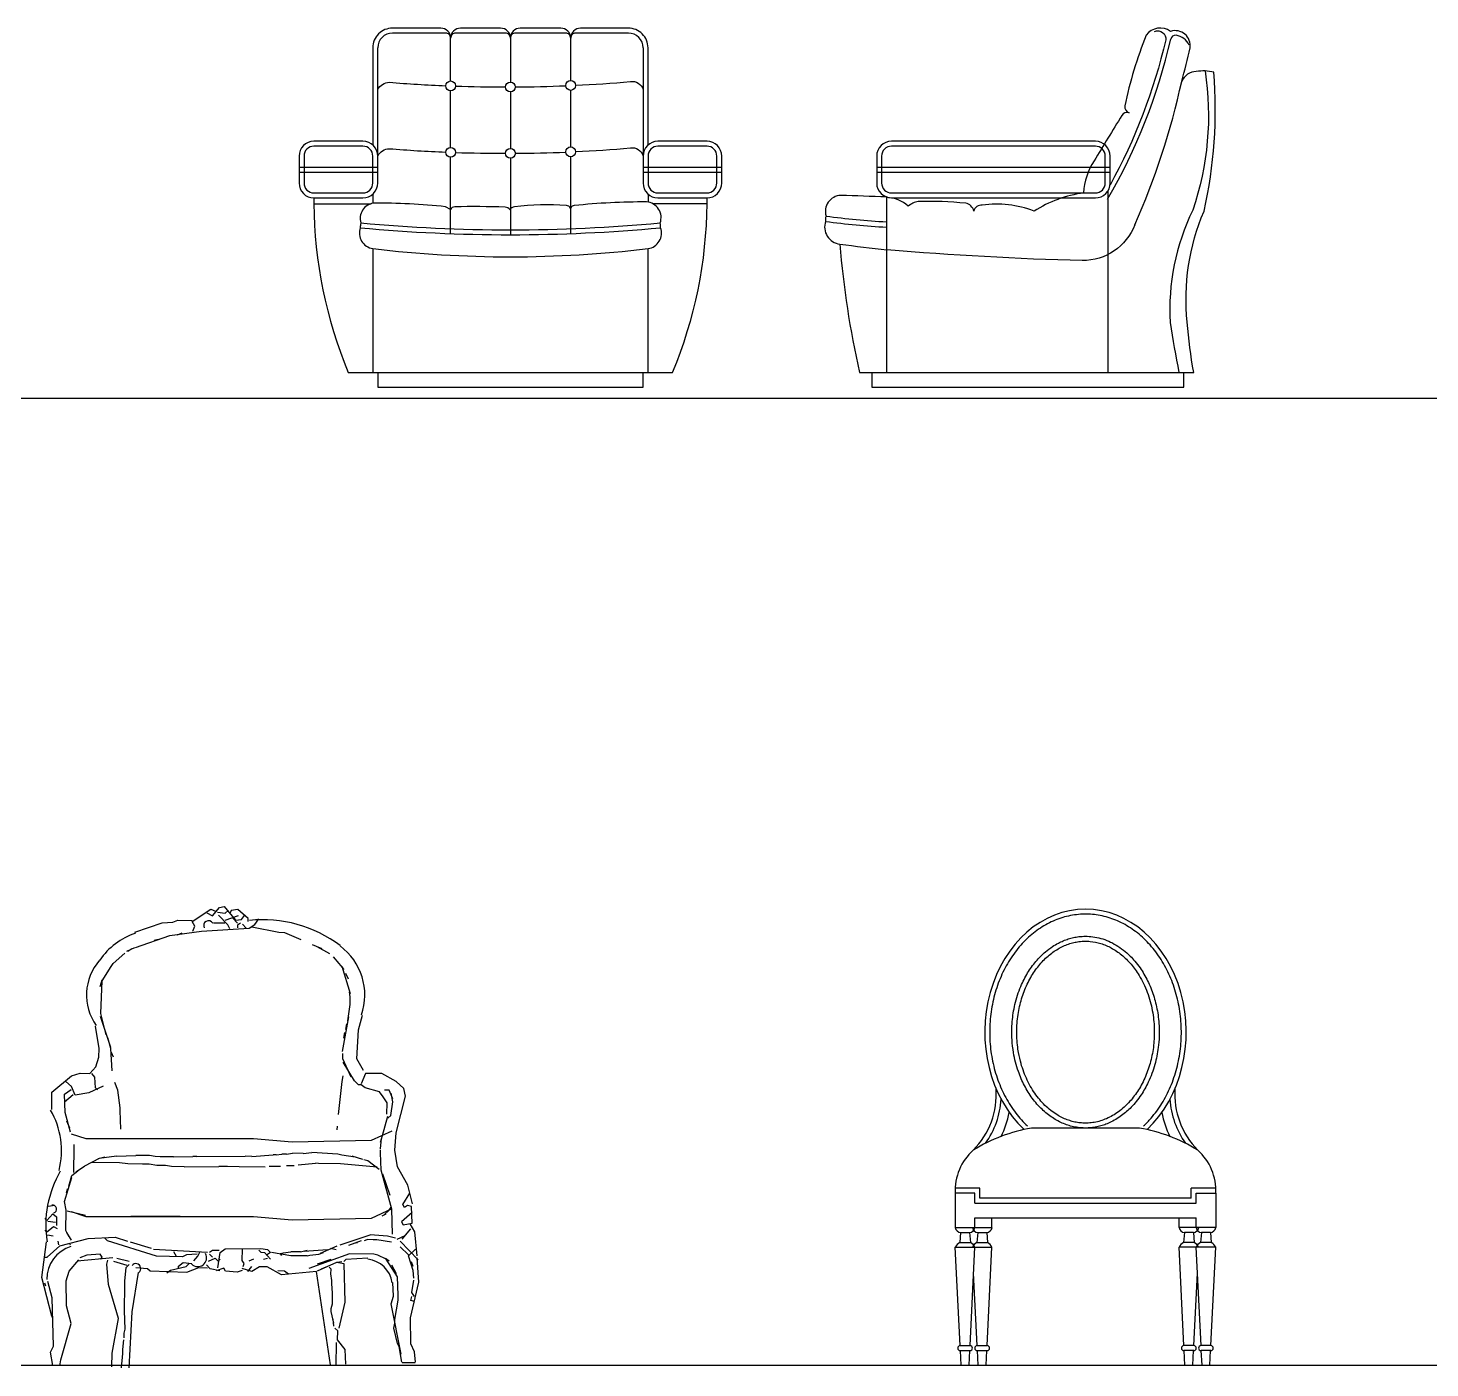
# Model space of a CAD drawing. Header units: inches. Extents: x 11 to 53.5, y 7.4 to 32.2.
# Drawn here: x 44.632 to 47.484, y 10.251 to 12.976 of the extents above; entities that cross this region are included whole.
import ezdxf

# ---------------------------------------------------------------- set-up
doc = ezdxf.new("R2010")
doc.units = ezdxf.units.IN
doc.header["$MEASUREMENT"] = 0
doc.layers.add('02', color=2, linetype='Continuous')
doc.layers.add('1', color=1, linetype='Continuous')

msp = doc.modelspace()

# ---------------------------------------------------------------- linework, layer by layer
at = {"layer": '02'}
for p, q in [((45.4919, 12.868), (45.4919, 12.9554)), ((45.6135, 12.9554), (45.6135, 12.8659)), ((45.7361, 12.8689), (45.7361, 12.9554)), ((45.4919, 12.733), (45.4919, 12.848)), ((45.6135, 12.8459), (45.6135, 12.7309)), ((45.7361, 12.7339), (45.7361, 12.8489)), ((45.4919, 12.5576), (45.4919, 12.713)), ((45.6135, 12.7109), (45.6135, 12.5554)), ((45.7361, 12.5577), (45.7361, 12.7139)), ((45.1835, 12.6929), (45.3435, 12.6929)), ((45.1835, 12.6829), (45.3435, 12.6829)), ((45.8835, 12.6929), (46.0435, 12.6929)), ((45.8835, 12.6829), (46.0435, 12.6829)), ((46.3587, 12.6929), (46.8337, 12.6929)), ((46.3587, 12.6829), (46.8337, 12.6829)), ((45.3335, 12.638), (45.3335, 12.6191)), ((45.8935, 12.638), (45.8935, 12.6216)), ((46.8287, 12.6438), (46.8287, 12.2754)), ((45.2135, 12.6184), (45.3304, 12.6184)), ((46.0135, 12.6184), (45.9031, 12.6184)), ((46.3787, 12.6321), (46.3787, 12.2754)), ((44.9659, 11.159), (45.0037, 11.1839)), ((45.0037, 11.1839), (45.0135, 11.1798)), ((45.0074, 11.17), (45.0215, 11.1875)), ((45.0215, 11.1875), (45.0313, 11.1893)), ((45.0313, 11.1893), (45.0544, 11.1614)), ((45.0588, 11.1829), (45.045, 11.1812)), ((45.0801, 11.1648), (45.0588, 11.1829)), ((44.8496, 11.1374), (44.9049, 11.1561)), ((44.9049, 11.1561), (44.9266, 11.1577)), ((44.9266, 11.1577), (44.9365, 11.1614)), ((44.9365, 11.1614), (44.966, 11.1609)), ((44.9717, 11.149), (44.9659, 11.159)), ((44.9957, 11.1761), (45.0074, 11.17)), ((45.0091, 11.1562), (45.0327, 11.1558)), ((45.0174, 11.1777), (45.0331, 11.1755)), ((45.0386, 11.1518), (45.0192, 11.1718)), ((45.0328, 11.1617), (45.0605, 11.1711)), ((45.0331, 11.1755), (45.0391, 11.1813)), ((45.045, 11.1812), (45.0429, 11.1753)), ((45.0583, 11.1554), (45.0486, 11.1654)), ((45.0544, 11.1614), (45.0663, 11.1631)), ((45.0642, 11.1553), (45.0582, 11.1515)), ((45.0663, 11.1631), (45.0723, 11.1709)), ((45.0758, 11.1453), (45.0681, 11.1533)), ((45.08, 11.1589), (45.0801, 11.1648)), ((45.0817, 11.1451), (45.0936, 11.1528)), ((45.0936, 11.1528), (45.1017, 11.1645)), ((44.851, 11.1059), (44.9202, 11.1303)), ((44.9202, 11.1303), (44.9852, 11.139)), ((44.936, 11.132), (44.9459, 11.1357)), ((44.9676, 11.1393), (44.9717, 11.149)), ((44.9852, 11.139), (45.0817, 11.1451)), ((45.0423, 11.1439), (45.0386, 11.1518)), ((45.0582, 11.1515), (45.0581, 11.1456)), ((45.1425, 11.1362), (45.0876, 11.147)), ((45.1543, 11.136), (45.1425, 11.1362)), ((45.1874, 11.1217), (45.1543, 11.136)), ((44.8332, 11.0984), (44.849, 11.106)), ((44.8351, 11.0983), (44.8431, 11.1041)), ((44.8886, 11.121), (44.8965, 11.1228)), ((45.2304, 11.1032), (45.2109, 11.1114)), ((45.2459, 11.0931), (45.2206, 11.1073)), ((44.7829, 11.0383), (44.8012, 11.0675)), ((44.8012, 11.0675), (44.8052, 11.0733)), ((44.8052, 11.0733), (44.8292, 11.0945)), ((45.2652, 11.0731), (45.2537, 11.0871)), ((45.2749, 11.0612), (45.2652, 11.0731)), ((44.7788, 11.0266), (44.783, 11.0403)), ((45.2878, 11.0118), (45.271, 11.0671)), ((45.2843, 11.0413), (45.2787, 11.0532)), ((44.7798, 10.9715), (44.7829, 11.0383)), ((45.2877, 11.0059), (45.2859, 11.0158)), ((45.2829, 10.9568), (45.2874, 10.9902)), ((45.2874, 10.9902), (45.2875, 10.998)), ((45.2875, 10.998), (45.2877, 11.0059)), ((44.8002, 10.9023), (44.7797, 10.9656)), ((44.7909, 10.9281), (44.7798, 10.9715)), ((45.2719, 10.8941), (45.285, 10.9647)), ((45.3042, 10.9388), (45.3126, 10.9681)), ((44.7766, 10.9008), (44.7695, 10.9461)), ((45.2744, 10.9216), (45.2766, 10.9333)), ((45.2786, 10.9392), (45.2808, 10.951)), ((45.3012, 10.8798), (45.3042, 10.9388)), ((44.7763, 10.8831), (44.7766, 10.9008)), ((44.8002, 10.9004), (44.7947, 10.9221)), ((44.8033, 10.8551), (44.8002, 10.9004)), ((44.7701, 10.8635), (44.7763, 10.8831)), ((44.8058, 10.8826), (44.802, 10.8925)), ((45.2719, 10.8902), (45.2717, 10.8803)), ((45.2717, 10.8803), (45.2887, 10.8427)), ((45.2965, 10.8347), (45.2735, 10.8724)), ((45.3145, 10.856), (45.3012, 10.8798)), ((44.6807, 10.812), (44.7206, 10.8447)), ((44.7206, 10.8447), (44.7384, 10.8503)), ((44.7384, 10.8503), (44.758, 10.85)), ((44.758, 10.85), (44.7701, 10.8635)), ((44.7677, 10.842), (44.762, 10.8499)), ((44.7693, 10.8203), (44.7677, 10.842)), ((45.2709, 10.8332), (45.2731, 10.8449)), ((45.3184, 10.85), (45.3101, 10.8286)), ((45.3518, 10.8495), (45.3184, 10.85)), ((45.381, 10.8332), (45.3518, 10.8495)), ((44.6801, 10.7766), (44.6807, 10.812)), ((44.7062, 10.8076), (44.7201, 10.8172)), ((44.7202, 10.8231), (44.7086, 10.8332)), ((44.7278, 10.8053), (44.7202, 10.8231)), ((44.7554, 10.8107), (44.7278, 10.8053)), ((44.7851, 10.824), (44.7554, 10.8107)), ((44.7732, 10.8163), (44.7693, 10.8203)), ((44.8145, 10.8156), (44.8088, 10.8314)), ((44.8197, 10.7801), (44.8145, 10.8156)), ((45.2638, 10.7665), (45.2709, 10.8332)), ((45.3042, 10.8267), (45.2965, 10.8347)), ((45.3101, 10.8266), (45.3042, 10.8267)), ((45.3179, 10.8206), (45.3101, 10.8266)), ((45.3472, 10.8122), (45.3179, 10.8206)), ((45.3549, 10.8022), (45.3472, 10.8122)), ((45.3669, 10.8158), (45.3571, 10.8159)), ((45.3745, 10.7979), (45.3669, 10.8158)), ((45.3965, 10.8192), (45.381, 10.8332)), ((45.4001, 10.8034), (45.3965, 10.8192)), ((44.7059, 10.7919), (44.7239, 10.8073)), ((44.7075, 10.7703), (44.7062, 10.8076)), ((45.3625, 10.7903), (45.3549, 10.8022)), ((45.3621, 10.7667), (45.3625, 10.7903)), ((45.37, 10.7646), (45.3744, 10.792)), ((45.3744, 10.792), (45.3707, 10.8098)), ((45.3811, 10.729), (45.4001, 10.8034)), ((44.7186, 10.7307), (44.7075, 10.7703)), ((44.8196, 10.7742), (44.8197, 10.7801)), ((44.8209, 10.7368), (44.8196, 10.7742)), ((45.3535, 10.7236), (45.364, 10.7627)), ((45.364, 10.7588), (45.37, 10.7646)), ((44.7168, 10.7386), (44.7111, 10.7525)), ((44.7197, 10.727), (44.7494, 10.7173)), ((45.2613, 10.735), (45.2614, 10.7429)), ((45.3306, 10.7138), (45.3732, 10.7334)), ((45.3786, 10.6937), (45.3811, 10.729)), ((46.8934, 10.7388), (46.6737, 10.7388)), ((44.725, 10.6481), (44.7259, 10.6992)), ((44.7259, 10.6992), (44.726, 10.7051)), ((44.7494, 10.7173), (45.0908, 10.7173)), ((45.0908, 10.7173), (45.1697, 10.7105)), ((45.1697, 10.7105), (45.3306, 10.7138)), ((45.3491, 10.6962), (45.3514, 10.7177)), ((45.3493, 10.7099), (45.3535, 10.7236)), ((44.7766, 10.6767), (44.7469, 10.6614)), ((44.8178, 10.6681), (44.7627, 10.669)), ((44.7747, 10.6767), (44.7885, 10.6804)), ((44.8121, 10.6819), (44.7766, 10.6767)), ((44.8121, 10.6819), (44.8515, 10.6832)), ((44.8354, 10.6658), (44.8178, 10.6681)), ((44.879, 10.6827), (44.8515, 10.6832)), ((44.8907, 10.6806), (44.879, 10.6827)), ((44.9006, 10.6804), (44.8907, 10.6806)), ((44.9104, 10.6802), (44.9006, 10.6804)), ((44.9281, 10.6799), (44.9104, 10.6802)), ((44.9281, 10.6799), (44.9674, 10.6812)), ((44.9753, 10.681), (44.9674, 10.6812)), ((44.9753, 10.681), (45.0736, 10.6813)), ((45.0874, 10.6811), (45.0736, 10.6813)), ((45.0874, 10.6811), (45.1307, 10.6842)), ((45.1366, 10.6841), (45.1307, 10.6842)), ((45.1366, 10.6841), (45.1484, 10.6859)), ((45.1582, 10.6857), (45.1484, 10.6859)), ((45.1582, 10.6857), (45.17, 10.6875)), ((45.1917, 10.6871), (45.17, 10.6875)), ((45.1917, 10.6871), (45.2094, 10.6888)), ((45.2624, 10.6859), (45.2094, 10.6888)), ((45.2702, 10.6838), (45.2624, 10.6859)), ((45.2977, 10.6794), (45.2702, 10.6838)), ((45.3133, 10.6751), (45.2918, 10.6814)), ((45.3153, 10.6751), (45.3231, 10.673)), ((45.3231, 10.673), (45.3464, 10.6549)), ((45.349, 10.6883), (45.3491, 10.6942)), ((45.3503, 10.6529), (45.349, 10.6883)), ((45.3839, 10.6602), (45.3786, 10.6937)), ((44.7147, 10.6207), (44.721, 10.6422)), ((44.721, 10.6422), (44.733, 10.6519)), ((44.729, 10.65), (44.7469, 10.6614)), ((44.8649, 10.6653), (44.8354, 10.6658)), ((44.8708, 10.6652), (44.8649, 10.6653)), ((44.8787, 10.665), (44.8708, 10.6652)), ((44.8944, 10.6628), (44.8787, 10.665)), ((44.912, 10.6625), (44.8944, 10.6628)), ((44.9238, 10.6603), (44.912, 10.6625)), ((44.9494, 10.6599), (44.9238, 10.6603)), ((44.9494, 10.6599), (45.0201, 10.6606)), ((45.0319, 10.6604), (45.0201, 10.6606)), ((45.0378, 10.6603), (45.0319, 10.6604)), ((45.0614, 10.6599), (45.0378, 10.6603)), ((45.1145, 10.659), (45.0614, 10.6599)), ((45.146, 10.6604), (45.1224, 10.6608)), ((45.1735, 10.6619), (45.1578, 10.6621)), ((45.1814, 10.6637), (45.2169, 10.667)), ((45.2228, 10.6669), (45.2169, 10.667)), ((45.268, 10.6661), (45.2228, 10.6669)), ((45.3426, 10.6589), (45.268, 10.6661)), ((45.3725, 10.5738), (45.3503, 10.6529)), ((45.3691, 10.6014), (45.3541, 10.6449)), ((45.4048, 10.6224), (45.3839, 10.6602)), ((44.7063, 10.5894), (44.7209, 10.6383)), ((44.7105, 10.607), (44.7126, 10.6149)), ((45.414, 10.5849), (45.4048, 10.6224)), ((46.5686, 10.6163), (46.5186, 10.6163)), ((46.5686, 10.5963), (46.5686, 10.6163)), ((47.0486, 10.6163), (46.9986, 10.6163)), ((46.9986, 10.5963), (46.9986, 10.6163)), ((44.7099, 10.5716), (44.7063, 10.5894)), ((45.3943, 10.5833), (45.4085, 10.6066)), ((45.3981, 10.5773), (45.3943, 10.5833)), ((46.5586, 10.6063), (46.5186, 10.6063)), ((46.5186, 10.6063), (46.5186, 10.5363)), ((46.5586, 10.5863), (46.5586, 10.6063)), ((46.5586, 10.5863), (47.0086, 10.5863)), ((46.9986, 10.5963), (46.5686, 10.5963)), ((47.0086, 10.6063), (47.0486, 10.6063)), ((47.0086, 10.5863), (47.0086, 10.6063)), ((47.0486, 10.6063), (47.0486, 10.5363)), ((44.6664, 10.5547), (44.6702, 10.5507)), ((44.6702, 10.5507), (44.6823, 10.5643)), ((44.6727, 10.5802), (44.6865, 10.5819)), ((44.6823, 10.5643), (44.69, 10.5582)), ((44.69, 10.5582), (44.6897, 10.5405)), ((44.7092, 10.5304), (44.7099, 10.5716)), ((44.7491, 10.5611), (44.7119, 10.5696)), ((44.7197, 10.5689), (44.7494, 10.5592)), ((44.7494, 10.5592), (45.0908, 10.5592)), ((44.8414, 10.5595), (44.9417, 10.5597)), ((45.0908, 10.5592), (45.1697, 10.5524)), ((45.1697, 10.5524), (45.3306, 10.5557)), ((45.3306, 10.5557), (45.3732, 10.5753)), ((45.3526, 10.5604), (45.3606, 10.5642)), ((45.3566, 10.5623), (45.3666, 10.572)), ((45.3666, 10.572), (45.3706, 10.5778)), ((45.3736, 10.5227), (45.3725, 10.5738)), ((45.4137, 10.5672), (45.3917, 10.548)), ((45.4041, 10.5812), (45.3981, 10.5773)), ((45.4119, 10.5791), (45.4041, 10.5812)), ((45.4133, 10.5456), (45.4119, 10.5791)), ((46.5586, 10.5363), (46.5586, 10.5563)), ((46.5586, 10.5563), (47.0086, 10.5563)), ((46.5933, 10.5363), (46.5933, 10.5563)), ((46.9738, 10.5363), (46.9738, 10.5563)), ((47.0086, 10.5363), (47.0086, 10.5563)), ((44.666, 10.5311), (44.6698, 10.5271)), ((44.6698, 10.5271), (44.6838, 10.5387)), ((44.6879, 10.5465), (44.6722, 10.5487)), ((44.6838, 10.5387), (44.6916, 10.5346)), ((44.7149, 10.5185), (44.7092, 10.5304)), ((44.7207, 10.5105), (44.7111, 10.5264)), ((45.3917, 10.548), (45.3956, 10.542)), ((45.3931, 10.5125), (45.4112, 10.5339)), ((45.3956, 10.542), (45.4133, 10.5456)), ((45.4189, 10.5278), (45.4094, 10.5437)), ((45.4239, 10.4786), (45.4189, 10.5278)), ((46.5186, 10.5363), (46.5933, 10.5363)), ((46.5295, 10.5263), (46.5277, 10.5063)), ((46.5295, 10.5263), (46.5477, 10.5263)), ((46.5477, 10.5263), (46.5495, 10.5063)), ((46.5642, 10.5263), (46.5624, 10.5063)), ((46.5642, 10.5263), (46.5825, 10.5263)), ((46.5825, 10.5263), (46.5843, 10.5063)), ((47.0486, 10.5363), (46.9738, 10.5363)), ((46.9847, 10.5263), (46.9829, 10.5063)), ((47.003, 10.5263), (46.9847, 10.5263)), ((47.003, 10.5263), (47.0048, 10.5063)), ((47.0195, 10.5263), (47.0177, 10.5063)), ((47.0377, 10.5263), (47.0195, 10.5263)), ((47.0377, 10.5263), (47.0395, 10.5063)), ((44.6604, 10.4349), (44.6695, 10.5075)), ((44.6709, 10.476), (44.6969, 10.4991)), ((44.6834, 10.519), (44.6717, 10.5212)), ((44.6949, 10.5011), (44.6931, 10.509)), ((44.6969, 10.4991), (44.7541, 10.5139)), ((44.7185, 10.5007), (44.7166, 10.5047)), ((44.7541, 10.5139), (44.8092, 10.5168)), ((44.7934, 10.5092), (44.7876, 10.5152)), ((44.8931, 10.478), (44.7934, 10.5092)), ((44.8092, 10.5168), (44.8347, 10.5085)), ((44.8835, 10.4939), (44.8405, 10.5065)), ((45.2274, 10.484), (45.2611, 10.4991)), ((45.2671, 10.501), (45.3284, 10.5215)), ((45.2847, 10.5007), (45.3105, 10.51)), ((45.2946, 10.5044), (45.3025, 10.5063)), ((45.3164, 10.5099), (45.3223, 10.5118)), ((45.3341, 10.5116), (45.3223, 10.5118)), ((45.3637, 10.5189), (45.3284, 10.5215)), ((45.3419, 10.5115), (45.3341, 10.5116)), ((45.3714, 10.507), (45.3419, 10.5115)), ((45.3794, 10.5147), (45.3637, 10.5189)), ((45.3833, 10.5127), (45.3991, 10.5203)), ((45.4063, 10.4809), (45.3889, 10.4969)), ((45.4258, 10.4707), (45.3891, 10.5087)), ((46.5277, 10.5063), (46.5495, 10.5063)), ((46.5624, 10.5063), (46.5843, 10.5063)), ((47.0048, 10.5063), (46.9829, 10.5063)), ((47.0395, 10.5063), (47.0177, 10.5063)), ((44.667, 10.4761), (44.6709, 10.476)), ((44.7156, 10.4477), (44.7357, 10.4709)), ((44.7317, 10.469), (44.8046, 10.4756)), ((44.7516, 10.4805), (44.7377, 10.4748)), ((44.7791, 10.482), (44.7516, 10.4805)), ((44.779, 10.4721), (44.783, 10.476)), ((44.783, 10.476), (44.7791, 10.482)), ((44.7926, 10.4621), (44.7947, 10.4699)), ((44.8379, 10.4672), (44.8124, 10.4735)), ((44.9974, 10.486), (44.8874, 10.4919)), ((44.9462, 10.4771), (44.8931, 10.478)), ((44.9344, 10.4773), (44.9287, 10.4872)), ((44.9541, 10.4809), (44.9462, 10.4771)), ((44.9758, 10.4825), (44.9541, 10.4809)), ((44.9696, 10.4688), (44.9776, 10.4785)), ((44.9776, 10.4785), (44.9817, 10.4863)), ((44.9991, 10.4683), (45.013, 10.474)), ((45.0071, 10.476), (45.0013, 10.482)), ((45.0073, 10.4898), (45.0014, 10.486)), ((45.0211, 10.4895), (45.0073, 10.4898)), ((45.013, 10.474), (45.0188, 10.468)), ((45.0185, 10.4542), (45.023, 10.4856)), ((45.0188, 10.468), (45.0228, 10.4718)), ((45.023, 10.4856), (45.033, 10.4933)), ((45.033, 10.4933), (45.1057, 10.494)), ((45.0679, 10.4691), (45.0683, 10.4926)), ((45.0718, 10.4631), (45.0679, 10.4691)), ((45.0817, 10.4688), (45.0916, 10.4726)), ((45.1017, 10.4901), (45.1056, 10.4861)), ((45.1056, 10.4861), (45.1134, 10.486)), ((45.1057, 10.494), (45.1194, 10.4918)), ((45.1112, 10.4722), (45.1191, 10.4741)), ((45.1134, 10.486), (45.125, 10.472)), ((45.1252, 10.4858), (45.1173, 10.48)), ((45.1194, 10.4918), (45.1252, 10.4858)), ((45.1664, 10.4791), (45.1272, 10.4857)), ((45.1449, 10.4834), (45.1508, 10.4853)), ((45.1487, 10.4794), (45.1449, 10.4834)), ((45.1508, 10.4853), (45.1665, 10.487)), ((45.188, 10.4788), (45.1664, 10.4791)), ((45.1862, 10.4867), (45.1665, 10.487)), ((45.1862, 10.4867), (45.2, 10.4903)), ((45.1939, 10.4787), (45.188, 10.4788)), ((45.1998, 10.4786), (45.1939, 10.4787)), ((45.1941, 10.4885), (45.2413, 10.4916)), ((45.1998, 10.4786), (45.2057, 10.4804)), ((45.2864, 10.4829), (45.2033, 10.4529)), ((45.2057, 10.4804), (45.2235, 10.4821)), ((45.2212, 10.4625), (45.2488, 10.4718)), ((45.2235, 10.4821), (45.2334, 10.4858)), ((45.259, 10.4913), (45.2473, 10.4935)), ((45.2783, 10.4713), (45.2743, 10.4674)), ((45.3236, 10.4744), (45.2783, 10.4713)), ((45.3355, 10.4821), (45.2864, 10.4829)), ((45.3434, 10.48), (45.3355, 10.4821)), ((45.3609, 10.4718), (45.3434, 10.48)), ((45.3667, 10.4678), (45.359, 10.4738)), ((45.3839, 10.436), (45.3609, 10.4718)), ((45.4063, 10.4789), (45.4203, 10.4924)), ((45.4156, 10.4492), (45.4063, 10.4789)), ((45.427, 10.4254), (45.4239, 10.4746)), ((46.5186, 10.4963), (46.5933, 10.4963)), ((46.5286, 10.2963), (46.5186, 10.4963)), ((46.5486, 10.2963), (46.5586, 10.4963)), ((46.5833, 10.2963), (46.5933, 10.4963)), ((47.0486, 10.4963), (46.9738, 10.4963)), ((46.9838, 10.2963), (46.9738, 10.4963)), ((47.0186, 10.2963), (47.0086, 10.4963)), ((47.0386, 10.2963), (47.0486, 10.4963)), ((44.7094, 10.4281), (44.7156, 10.4477)), ((44.7958, 10.4207), (44.7926, 10.4621)), ((44.8338, 10.4594), (44.8064, 10.4677)), ((44.8294, 10.4339), (44.8318, 10.4555)), ((44.8318, 10.4555), (44.8378, 10.4613)), ((44.8439, 10.3648), (44.8571, 10.4452)), ((44.8514, 10.4551), (44.875, 10.4528)), ((44.875, 10.4528), (44.8808, 10.4487)), ((44.8808, 10.4487), (44.9554, 10.4455)), ((44.9141, 10.4442), (44.9221, 10.45)), ((44.9221, 10.45), (44.9537, 10.4573)), ((44.9379, 10.4536), (44.938, 10.4576)), ((44.938, 10.4576), (44.9479, 10.4653)), ((44.9479, 10.4653), (44.9656, 10.463)), ((44.9537, 10.4573), (44.9597, 10.4631)), ((44.9554, 10.4455), (44.9792, 10.4549)), ((44.9792, 10.4549), (44.9969, 10.4546)), ((45.0028, 10.4525), (44.995, 10.4605)), ((45.0223, 10.4482), (45.0028, 10.4525)), ((45.0303, 10.454), (45.0145, 10.4484)), ((45.0341, 10.448), (45.0303, 10.454)), ((45.0577, 10.4456), (45.0341, 10.448)), ((45.0676, 10.4494), (45.0577, 10.4456)), ((45.0872, 10.4471), (45.0676, 10.4533)), ((45.0697, 10.4572), (45.0718, 10.4631)), ((45.0793, 10.4472), (45.0874, 10.4569)), ((45.1031, 10.4567), (45.0872, 10.4471)), ((45.1188, 10.4564), (45.1031, 10.4567)), ((45.148, 10.4401), (45.1188, 10.4564)), ((45.1541, 10.4479), (45.1403, 10.4481)), ((45.2189, 10.4468), (45.148, 10.4401)), ((45.1618, 10.4419), (45.1541, 10.4479)), ((45.2471, 10.2575), (45.2189, 10.4468)), ((45.2209, 10.4487), (45.2605, 10.4657)), ((45.2289, 10.4525), (45.2387, 10.4563)), ((45.2485, 10.4521), (45.2446, 10.4561)), ((45.2483, 10.4423), (45.2485, 10.4521)), ((45.2501, 10.4285), (45.2483, 10.4423)), ((45.2605, 10.4657), (45.2704, 10.4675)), ((45.2605, 10.4657), (45.2743, 10.4635)), ((45.2743, 10.4635), (45.2768, 10.3848)), ((45.382, 10.442), (45.3725, 10.4598)), ((45.4157, 10.4571), (45.4119, 10.467)), ((45.4173, 10.4335), (45.4156, 10.4492)), ((46.5633, 10.2963), (46.556, 10.4438)), ((47.0038, 10.2963), (47.0112, 10.4438)), ((44.6806, 10.3559), (44.6604, 10.4349)), ((44.6679, 10.4171), (44.666, 10.423)), ((44.6813, 10.3932), (44.672, 10.4268)), ((44.7105, 10.377), (44.7094, 10.4281)), ((44.8162, 10.3516), (44.7958, 10.4207)), ((44.8282, 10.3671), (44.8292, 10.4201)), ((44.8292, 10.4201), (44.8293, 10.428)), ((44.8293, 10.428), (44.8294, 10.4339)), ((45.25, 10.4226), (45.2501, 10.4285)), ((45.2516, 10.4029), (45.25, 10.4226)), ((45.3753, 10.3969), (45.3739, 10.4244)), ((45.3852, 10.3986), (45.3839, 10.436)), ((45.41, 10.353), (45.427, 10.4254)), ((45.4128, 10.4041), (45.4172, 10.4295)), ((44.6835, 10.2949), (44.6813, 10.3932)), ((45.2512, 10.3813), (45.2516, 10.4029)), ((45.2768, 10.3848), (45.2641, 10.3319)), ((45.3711, 10.3812), (45.3753, 10.3969)), ((45.3784, 10.3496), (45.385, 10.3888)), ((45.385, 10.3888), (45.3852, 10.3986)), ((45.4106, 10.3884), (45.4127, 10.3962)), ((45.4184, 10.3863), (45.4106, 10.3884)), ((45.4186, 10.3961), (45.4128, 10.4041)), ((44.6821, 10.3543), (44.6806, 10.3559)), ((44.7197, 10.3414), (44.7105, 10.377)), ((44.8296, 10.3297), (44.8282, 10.3671)), ((44.838, 10.2509), (44.8439, 10.3648)), ((45.249, 10.3656), (45.2491, 10.3715)), ((45.2544, 10.3419), (45.249, 10.3656)), ((45.2491, 10.3715), (45.2512, 10.3813)), ((45.391, 10.2786), (45.3711, 10.3812)), ((44.6987, 10.2671), (44.7197, 10.3414)), ((44.8032, 10.281), (44.8162, 10.3516)), ((44.8275, 10.3219), (44.8296, 10.3297)), ((45.2543, 10.336), (45.2526, 10.3498)), ((45.262, 10.3261), (45.2562, 10.3321)), ((45.2617, 10.3084), (45.262, 10.3261)), ((45.3762, 10.332), (45.3783, 10.3417)), ((45.3835, 10.3004), (45.3762, 10.332)), ((45.3783, 10.3417), (45.3784, 10.3496)), ((45.411, 10.2999), (45.41, 10.353)), ((44.8249, 10.2885), (44.8272, 10.3081)), ((44.8273, 10.312), (44.8275, 10.3219)), ((45.2588, 10.2554), (45.2597, 10.3025)), ((45.2771, 10.2885), (45.2617, 10.3084)), ((45.3873, 10.2944), (45.3835, 10.3004)), ((45.4186, 10.284), (45.411, 10.2999)), ((44.6774, 10.2832), (44.6835, 10.2949)), ((44.6828, 10.2556), (44.6774, 10.2832)), ((44.8027, 10.2535), (44.8032, 10.281)), ((44.8223, 10.2512), (44.8248, 10.2806)), ((44.8248, 10.2806), (44.8249, 10.2885)), ((45.2786, 10.2589), (45.2771, 10.2885)), ((45.3927, 10.2629), (45.3873, 10.2944)), ((45.4202, 10.2624), (45.4186, 10.284)), ((46.5286, 10.2963), (46.5486, 10.2963)), ((46.5286, 10.2863), (46.5486, 10.2863)), ((46.5306, 10.2563), (46.5291, 10.2863)), ((46.5466, 10.2563), (46.5481, 10.2863)), ((46.5633, 10.2963), (46.5833, 10.2963)), ((46.5633, 10.2863), (46.5833, 10.2863)), ((46.5653, 10.2563), (46.5638, 10.2863)), ((46.5813, 10.2563), (46.5828, 10.2863)), ((47.0038, 10.2963), (46.9838, 10.2963)), ((47.0038, 10.2863), (46.9838, 10.2863)), ((46.9858, 10.2563), (46.9843, 10.2863)), ((47.0018, 10.2563), (47.0033, 10.2863)), ((47.0386, 10.2963), (47.0186, 10.2963)), ((47.0386, 10.2863), (47.0186, 10.2863)), ((47.0206, 10.2563), (47.0191, 10.2863)), ((47.0366, 10.2563), (47.0381, 10.2863)), ((44.6965, 10.2555), (44.6988, 10.2673)), ((45.3934, 10.2618), (45.4198, 10.2618))]:
    msp.add_line(p, q, dxfattribs=at)
for points in [[(45.8935, 12.7378), (45.8935, 12.9354, 0.414214), (45.8535, 12.9754), (45.7561, 12.9754, 0.414214), (45.7361, 12.9554, 0.414214), (45.7161, 12.9754), (45.6335, 12.9754, 0.414214), (45.6135, 12.9554, 0.414214), (45.5935, 12.9754), (45.5119, 12.9754, 0.414214), (45.4919, 12.9554, 0.414214), (45.4719, 12.9754), (45.3735, 12.9754, 0.414214), (45.3335, 12.9354), (45.3335, 12.7378, 0.184483)], [(45.8835, 12.9354, 0.414214), (45.8535, 12.9654), (45.7461, 12.9654, 0.414214), (45.7361, 12.9554, 0.414214), (45.7261, 12.9654), (45.6235, 12.9654, 0.414214), (45.6135, 12.9554, 0.414214), (45.6035, 12.9654), (45.5019, 12.9654, 0.414214), (45.4919, 12.9554, 0.414214), (45.4819, 12.9654), (45.3735, 12.9654, 0.414214), (45.3435, 12.9354)], [(47.0037, 12.2754, -0.024971), (46.9905, 12.3773, -0.127252), (47.0247, 12.6033, 0.07521), (47.0447, 12.8858, 0.098896), (47.009, 12.8873, 0.292609), (46.9793, 12.8672, 0.011714), (46.9964, 12.9354, 0.555929), (46.9568, 12.9689, 0.408957), (46.907, 12.9612, 0.043475), (46.8634, 12.8172, 0.309139), (46.8721, 12.8032, 0.400174), (46.8577, 12.7979, 0.005467), (46.8012, 12.7054)], [(46.9241, 12.9684, -0.589447), (46.9468, 12.9517, -0.069243), (46.8334, 12.6562, 0.822874)], [(45.2135, 12.6304), (45.3135, 12.6304, 0.414214), (45.3435, 12.6604), (45.3435, 12.9354)], [(45.8835, 12.9354), (45.8835, 12.6604, 0.414214), (45.9135, 12.6304), (46.0135, 12.6304)], [(45.3435, 12.8504, -0.281903), (45.367, 12.8653, 0.009738), (45.4819, 12.8584, 0.009738)], [(45.7461, 12.8593, 0.00944), (45.8575, 12.8668, -0.391109), (45.8835, 12.8504)], [(46.8839, 12.5753, 0.050335), (46.9793, 12.8672, 0.050075)], [(47.0269, 12.8883, -0.120299), (47.0018, 12.6053, 0.130495), (46.956, 12.3766, 0.015564), (46.9737, 12.2754, 9.540526)], [(45.5019, 12.8576, 0.008594), (45.6035, 12.8559, 0.008594)], [(45.6235, 12.8559, 0.00868), (45.7261, 12.8584, 0.00868)], [(45.3135, 12.7454), (45.2135, 12.7454, 0.414214), (45.1835, 12.7154), (45.1835, 12.6604, 0.414214), (45.2135, 12.6304), (45.2135, 12.6184, 0.097118), (45.2835, 12.2754), (45.9435, 12.2754)], [(45.3435, 12.7154, 0.414213), (45.3135, 12.7454)], [(45.3435, 12.7154, -0.281903), (45.367, 12.7303, 0.009738), (45.4819, 12.7234, 0.009738)], [(45.5019, 12.7226, 0.008594), (45.6035, 12.7209)], [(45.6235, 12.7209, 0.00868), (45.7261, 12.7234)], [(45.7461, 12.7243, 0.00944), (45.8575, 12.7318, -0.391109), (45.8835, 12.7154)], [(45.9435, 12.2754, 0.097118), (46.0135, 12.6184), (46.0135, 12.6304, 0.414214), (46.0435, 12.6604), (46.0435, 12.7154, 0.414214), (46.0135, 12.7454), (45.9135, 12.7454, 0.414214), (45.8835, 12.7154)], [(46.8037, 12.7454), (46.3887, 12.7454, 0.414214), (46.3587, 12.7154), (46.3587, 12.6604)], [(46.3887, 12.6304), (46.8037, 12.6304, 0.414214), (46.8337, 12.6604), (46.8337, 12.7154, 0.414213), (46.8037, 12.7454)], [(46.8012, 12.7054, 0.139518), (46.7798, 12.6404, 0.107193), (46.6788, 12.6034, 0.12568), (46.5734, 12.6156, 0.346217), (46.5562, 12.6034, 0.304326), (46.5398, 12.6194, 0.028844), (46.4434, 12.623, 0.146907), (46.4229, 12.6132, 0.190234), (46.3787, 12.631)], [(45.8935, 12.2754), (45.8935, 12.5273, 0.482686), (45.919, 12.5694, 0.083564), (45.9181, 12.5794, 0.499348), (45.8906, 12.622, 0.027394), (45.7433, 12.6146, 0.260788), (45.7357, 12.6097, 0.264441), (45.7274, 12.6146, 0.055809), (45.6216, 12.6119, 0.233348), (45.6128, 12.6062, 0.19576), (45.6029, 12.6114, 0.017149), (45.5001, 12.6119, 0.300499), (45.4914, 12.6068), (45.4817, 12.6122, 0.031287), (45.3344, 12.6193, 0.456544), (45.309, 12.5794, 0.083564), (45.3081, 12.5694, 0.482686), (45.3335, 12.5273), (45.3335, 12.2754)], [(46.3787, 12.6321, 0.000293), (46.2854, 12.6353, 0.49217), (46.2557, 12.5932, 0.164398), (46.2547, 12.5825, 0.474276), (46.2837, 12.5362, 0.035634), (46.3237, 12.2754), (47.0037, 12.2754)], [(46.8839, 12.5753, -0.308991), (46.7771, 12.5028, -0.015641), (46.3795, 12.5249)], [(45.3335, 12.5273, 0.060158), (45.8935, 12.5273)], [(46.2837, 12.5362, 0.005122), (46.3795, 12.5249)]]:
    msp.add_lwpolyline(points, format="xyb", dxfattribs=at)
for points in [[(45.2135, 12.6404), (45.3135, 12.6404, 0.414214), (45.3335, 12.6604), (45.3335, 12.7154, 0.414214), (45.3135, 12.7354), (45.2135, 12.7354, 0.414214), (45.1935, 12.7154), (45.1935, 12.6604, 0.414214)], [(45.9135, 12.6404), (46.0135, 12.6404, 0.414214), (46.0335, 12.6604), (46.0335, 12.7154, 0.414214), (46.0135, 12.7354), (45.9135, 12.7354, 0.414214), (45.8935, 12.7154), (45.8935, 12.6604, 0.414214)], [(46.3887, 12.6404), (46.8037, 12.6404, 0.414214), (46.8237, 12.6604), (46.8237, 12.7154, 0.414214), (46.8037, 12.7354), (46.3887, 12.7354, 0.414214), (46.3687, 12.7154), (46.3687, 12.6604, 0.414214)]]:
    msp.add_lwpolyline(points, format="xyb", close=True, dxfattribs=at)
for points in [[(45.3435, 12.2754), (45.3435, 12.2454), (45.8835, 12.2454), (45.8835, 12.2754)], [(46.3487, 12.2754), (46.3487, 12.2454), (46.9837, 12.2454), (46.9837, 12.2754)]]:
    msp.add_lwpolyline(points, dxfattribs=at)
for centre in [(45.4919, 12.858), (45.6135, 12.8559), (45.7361, 12.8589), (45.4919, 12.723), (45.6135, 12.7209), (45.7361, 12.7239)]:
    msp.add_circle(centre, 0.01, dxfattribs=at)
for centre, radius, start, end in [((45.8215, 13.2122), 1.1645, 329.8667, 347.1569), ((46.9666, 12.9511), 0.01, 83.3621, 167.0912), ((46.9615, 12.9251), 0.0365, 25.5934, 80.0372), ((46.3887, 12.6604), 0.03, 180, 270), ((45.6135, 15.8897), 3.3243, 264.7437, 275.2563), ((46.4753, 14.2541), 1.6861, 262.4848, 266.7152), ((46.4762, 14.2648), 1.6861, 262.4848, 266.6843), ((45.6135, 15.8897), 3.3343, 264.7437, 275.2563), ((44.9992, 11.1505), 0.00983, 29.9638, 209.9638), ((45.1088, 10.897), 0.2654, 53.3148, 95.7098), ((44.8963, 10.999), 0.1435, 108.6538, 145.5237), ((45.1934, 11.0095), 0.1238, 340.8473, 53.5667), ((44.8591, 11.0094), 0.1081, 139.0636, 215.2538), ((46.4419, 10.807), 0.1601, 315.0946, 4.1817), ((47.1253, 10.807), 0.1601, 175.8183, 224.9054), ((46.4419, 10.807), 0.1701, 324.2854, 356.7757), ((47.1253, 10.807), 0.1701, 183.2243, 215.7146), ((44.5351, 10.6927), 0.1651, 345.9544, 30.079), ((46.4419, 10.807), 0.1901, 333.3376, 348.8856), ((47.1253, 10.807), 0.1901, 191.1144, 206.6624), ((46.7336, 10.402), 0.3421, 100.0857, 121.4172), ((46.8335, 10.402), 0.3421, 58.5828, 79.9143), ((46.628, 10.6119), 0.1096, 131.5593, 182.9409), ((46.9391, 10.6119), 0.1096, 357.0591, 48.4407), ((44.8883, 10.541), 0.2202, 149.9454, 188.7133), ((44.6824, 10.5741), 0.00786, 283.0362, 103.0362), ((46.5304, 10.5383), 0.012, 189.523, 265.2777), ((46.5467, 10.5383), 0.012, 274.7223, 350.477), ((46.5652, 10.5383), 0.012, 189.523, 265.2777), ((46.5815, 10.5383), 0.012, 274.7223, 350.477), ((46.9857, 10.5383), 0.012, 189.523, 265.2777), ((47.002, 10.5383), 0.012, 274.7223, 350.477), ((47.0204, 10.5383), 0.012, 189.523, 265.2777), ((47.0367, 10.5383), 0.012, 274.7223, 350.477), ((44.7389, 10.4316), 0.0688, 106.4472, 180.6366), ((46.539, 10.4869), 0.0224, 120.2701, 155.2927), ((46.5382, 10.4869), 0.0224, 24.7073, 59.7299), ((46.5737, 10.4869), 0.0224, 120.2701, 155.2927), ((46.5729, 10.4869), 0.0224, 24.7073, 59.7299), ((46.9942, 10.4869), 0.0224, 120.2701, 155.2927), ((46.9934, 10.4869), 0.0224, 24.7073, 59.7299), ((47.029, 10.4869), 0.0224, 120.2701, 155.2927), ((47.0282, 10.4869), 0.0224, 24.7073, 59.7299), ((44.9776, 10.4746), 0.0177, 224, 29.9638), ((45.3167, 10.4156), 0.057, 8.7824, 83.2894), ((44.8514, 10.4532), 0.00983, 305.8699, 142.1301), ((46.5286, 10.2913), 0.005, 90, 270), ((46.5486, 10.2913), 0.005, 270, 90), ((46.5633, 10.2913), 0.005, 90, 270), ((46.5833, 10.2913), 0.005, 270, 90), ((46.9838, 10.2913), 0.005, 90, 270), ((47.0038, 10.2913), 0.005, 270, 90), ((47.0186, 10.2913), 0.005, 90, 270), ((47.0386, 10.2913), 0.005, 270, 90)]:
    msp.add_arc(centre, radius, start, end, dxfattribs=at)
msp.add_ellipse((46.7836, 10.9338), major_axis=(0, 0.25), ratio=0.82, start_param=3.797872, end_param=8.768501, dxfattribs=at)
for points, knots in [([(46.9018, 10.743), (46.9071, 10.748), (46.9122, 10.7533), (46.925, 10.7681), (46.9324, 10.7782), (46.9456, 10.7997), (46.9515, 10.8111), (46.9617, 10.8351), (46.9659, 10.8477), (46.9726, 10.8734), (46.9751, 10.8867), (46.9782, 10.9135), (46.9788, 10.9271), (46.9782, 10.9541), (46.9769, 10.9676), (46.9726, 10.9942), (46.9695, 11.0072), (46.9616, 11.0325), (46.9568, 11.0447), (46.9456, 11.0679), (46.9392, 11.0789), (46.925, 11.0995), (46.9172, 11.109), (46.9005, 11.1263), (46.8915, 11.134), (46.8727, 11.1476), (46.8629, 11.1534), (46.8426, 11.1629), (46.8322, 11.1666), (46.811, 11.1718), (46.8002, 11.1733), (46.7786, 11.1741), (46.7678, 11.1733), (46.7464, 11.1697), (46.7358, 11.1668), (46.7151, 11.1589), (46.705, 11.1538), (46.6857, 11.1417), (46.6764, 11.1346), (46.6588, 11.1186), (46.6506, 11.1097), (46.6354, 11.0903), (46.6285, 11.0798), (46.6161, 11.0575), (46.6107, 11.0456), (46.6016, 11.021), (46.5979, 11.0083), (46.5923, 10.9821), (46.5903, 10.9687), (46.5884, 10.9417), (46.5883, 10.9281), (46.5901, 10.9011), (46.5919, 10.8877), (46.5973, 10.8615), (46.6009, 10.8487), (46.6099, 10.8239), (46.6152, 10.8121), (46.6274, 10.7896), (46.6342, 10.779), (46.649, 10.7597), (46.6569, 10.7509), (46.6653, 10.743)], [3.797872, 3.797872, 3.797872, 3.797872, 3.900436, 3.900436, 4.068468, 4.068468, 4.236501, 4.236501, 4.404534, 4.404534, 4.572567, 4.572567, 4.7406, 4.7406, 4.908633, 4.908633, 5.076665, 5.076665, 5.244698, 5.244698, 5.412731, 5.412731, 5.580764, 5.580764, 5.748797, 5.748797, 5.91683, 5.91683, 6.084862, 6.084862, 6.252895, 6.252895, 6.420928, 6.420928, 6.588961, 6.588961, 6.756994, 6.756994, 6.925027, 6.925027, 7.093059, 7.093059, 7.261092, 7.261092, 7.429125, 7.429125, 7.597158, 7.597158, 7.765191, 7.765191, 7.933224, 7.933224, 8.101256, 8.101256, 8.269289, 8.269289, 8.437322, 8.437322, 8.605355, 8.605355, 8.768501, 8.768501, 8.768501, 8.768501]), ([(46.7836, 11.1288), (46.779, 11.1288), (46.7745, 11.1285), (46.7663, 11.1275), (46.7627, 11.1269), (46.7556, 11.1253), (46.752, 11.1244), (46.7451, 11.1222), (46.7417, 11.1209), (46.735, 11.1181), (46.7316, 11.1166), (46.7243, 11.1127), (46.7203, 11.1104), (46.7115, 11.1046), (46.7068, 11.101), (46.6987, 11.0942), (46.6954, 11.0911), (46.6888, 11.0845), (46.6857, 11.081), (46.6796, 11.0738), (46.6767, 11.0701), (46.6711, 11.0623), (46.6684, 11.0583), (46.6633, 11.0498), (46.6609, 11.0455), (46.6562, 11.0364), (46.6541, 11.0317), (46.6496, 11.0211), (46.6473, 11.015), (46.6433, 11.0027), (46.6415, 10.9964), (46.6387, 10.9843), (46.6376, 10.9785), (46.6357, 10.9669), (46.635, 10.961), (46.634, 10.949), (46.6337, 10.9429), (46.6335, 10.9306), (46.6337, 10.9244), (46.6346, 10.9095), (46.6356, 10.9008), (46.6382, 10.8855), (46.6396, 10.879), (46.6429, 10.8662), (46.6448, 10.8599), (46.6487, 10.8488), (46.6506, 10.8439), (46.6547, 10.8343), (46.657, 10.8296), (46.6617, 10.8205), (46.6642, 10.8161), (46.6695, 10.8076), (46.6723, 10.8034), (46.6783, 10.7953), (46.6815, 10.7913), (46.6881, 10.7837), (46.6916, 10.7802), (46.6984, 10.7736), (46.7019, 10.7706), (46.7089, 10.7649), (46.7125, 10.7623), (46.7199, 10.7574), (46.7237, 10.7552), (46.7313, 10.7511), (46.7352, 10.7493), (46.7429, 10.7461), (46.7467, 10.7448), (46.7543, 10.7425), (46.7581, 10.7416), (46.7665, 10.74), (46.771, 10.7394), (46.7801, 10.7387), (46.7846, 10.7387), (46.793, 10.7391), (46.7968, 10.7395), (46.8045, 10.7406), (46.8083, 10.7414), (46.8156, 10.7433), (46.8191, 10.7444), (46.8261, 10.7468), (46.8296, 10.7483), (46.8371, 10.7517), (46.8412, 10.7539), (46.8492, 10.7587), (46.8532, 10.7613), (46.8605, 10.7667), (46.8638, 10.7693), (46.8703, 10.775), (46.8734, 10.778), (46.8801, 10.7849), (46.8836, 10.7889), (46.8903, 10.7972), (46.8935, 10.8016), (46.8993, 10.8102), (46.9019, 10.8144), (46.9068, 10.8231), (46.9091, 10.8275), (46.914, 10.8378), (46.9165, 10.8437), (46.921, 10.8557), (46.923, 10.8618), (46.9263, 10.8737), (46.9276, 10.8794), (46.9299, 10.8909), (46.9309, 10.8968), (46.9326, 10.91), (46.9332, 10.9174), (46.9336, 10.9308), (46.9336, 10.9367), (46.9332, 10.9484), (46.9328, 10.9543), (46.9316, 10.9658), (46.9308, 10.9714), (46.9288, 10.9825), (46.9276, 10.988), (46.925, 10.9986), (46.9235, 11.0037), (46.9186, 11.019), (46.9145, 11.0289), (46.9053, 11.0476), (46.9001, 11.0564), (46.8911, 11.0693), (46.8875, 11.0739), (46.8808, 11.0818), (46.8777, 11.0852), (46.87, 11.0928), (46.8653, 11.097), (46.8558, 11.1045), (46.8509, 11.1079), (46.8409, 11.1138), (46.8359, 11.1165), (46.8254, 11.121), (46.82, 11.1229), (46.8092, 11.126), (46.8038, 11.1271), (46.7934, 11.1284), (46.7885, 11.1288), (46.7836, 11.1288)], [0, 0, 0, 0, 0.099147, 0.099147, 0.177366, 0.177366, 0.255585, 0.255585, 0.330124, 0.330124, 0.404664, 0.404664, 0.495849, 0.495849, 0.607357, 0.607357, 0.689974, 0.689974, 0.772592, 0.772592, 0.852708, 0.852708, 0.932824, 0.932824, 1.013764, 1.013764, 1.094704, 1.094704, 1.193527, 1.193527, 1.292349, 1.292349, 1.379285, 1.379285, 1.46622, 1.46622, 1.556242, 1.556242, 1.646264, 1.646264, 1.775627, 1.775627, 1.874871, 1.874871, 1.974115, 1.974115, 2.055429, 2.055429, 2.136743, 2.136743, 2.219121, 2.219121, 2.301499, 2.301499, 2.388958, 2.388958, 2.476416, 2.476416, 2.560313, 2.560313, 2.644209, 2.644209, 2.730737, 2.730737, 2.817264, 2.817264, 2.900836, 2.900836, 2.984409, 2.984409, 3.083261, 3.083261, 3.182114, 3.182114, 3.265491, 3.265491, 3.348868, 3.348868, 3.425766, 3.425766, 3.502665, 3.502665, 3.594445, 3.594445, 3.686225, 3.686225, 3.765205, 3.765205, 3.844186, 3.844186, 3.935578, 3.935578, 4.02697, 4.02697, 4.107479, 4.107479, 4.187988, 4.187988, 4.286502, 4.286502, 4.385015, 4.385015, 4.4724, 4.4724, 4.559785, 4.559785, 4.668927, 4.668927, 4.755188, 4.755188, 4.841448, 4.841448, 4.925076, 4.925076, 5.008704, 5.008704, 5.088879, 5.088879, 5.253775, 5.253775, 5.418671, 5.418671, 5.517334, 5.517334, 5.597705, 5.597705, 5.711383, 5.711383, 5.825062, 5.825062, 5.938741, 5.938741, 6.057502, 6.057502, 6.176264, 6.176264, 6.283185, 6.283185, 6.283185, 6.283185]), ([(46.7836, 11.1188), (46.7791, 11.1188), (46.7747, 11.1185), (46.7666, 11.1174), (46.7631, 11.1168), (46.7559, 11.1151), (46.7524, 11.1141), (46.7452, 11.1116), (46.7417, 11.1102), (46.7346, 11.1069), (46.7311, 11.1051), (46.7242, 11.101), (46.7207, 11.0988), (46.7139, 11.0939), (46.7106, 11.0912), (46.704, 11.0855), (46.7008, 11.0824), (46.6945, 11.0759), (46.6914, 11.0724), (46.6855, 11.0652), (46.6826, 11.0613), (46.6771, 11.0533), (46.6745, 11.0491), (46.6695, 11.0404), (46.6671, 11.0359), (46.6627, 11.0265), (46.6606, 11.0217), (46.6568, 11.0118), (46.6551, 11.0068), (46.6519, 10.9965), (46.6506, 10.9912), (46.6481, 10.9805), (46.6471, 10.9751), (46.6454, 10.9638), (46.6447, 10.9579), (46.6438, 10.9461), (46.6436, 10.9402), (46.6436, 10.9283), (46.6438, 10.9224), (46.6446, 10.9106), (46.6453, 10.9047), (46.6474, 10.8906), (46.649, 10.8825), (46.6527, 10.8685), (46.6545, 10.8626), (46.6585, 10.851), (46.6608, 10.8454), (46.6657, 10.8345), (46.6684, 10.8292), (46.6741, 10.8191), (46.6771, 10.8142), (46.6835, 10.805), (46.6868, 10.8006), (46.6938, 10.7924), (46.6974, 10.7885), (46.7049, 10.7812), (46.7088, 10.7778), (46.7169, 10.7715), (46.721, 10.7686), (46.7285, 10.7639), (46.732, 10.762), (46.739, 10.7585), (46.7426, 10.757), (46.7497, 10.7544), (46.7532, 10.7532), (46.7603, 10.7513), (46.7639, 10.7506), (46.771, 10.7495), (46.7746, 10.7491), (46.7818, 10.7487), (46.7853, 10.7487), (46.7931, 10.7491), (46.7972, 10.7496), (46.8056, 10.751), (46.8097, 10.752), (46.818, 10.7545), (46.8221, 10.756), (46.8304, 10.7596), (46.8345, 10.7616), (46.8426, 10.7663), (46.8466, 10.7689), (46.8546, 10.7747), (46.8586, 10.778), (46.8664, 10.7851), (46.8703, 10.789), (46.877, 10.7966), (46.88, 10.8003), (46.8858, 10.808), (46.8886, 10.8121), (46.8939, 10.8205), (46.8965, 10.8249), (46.9012, 10.8341), (46.9035, 10.8388), (46.9076, 10.8485), (46.9095, 10.8535), (46.913, 10.8637), (46.9146, 10.8689), (46.9174, 10.8795), (46.9186, 10.885), (46.9206, 10.8959), (46.9215, 10.9015), (46.9227, 10.9126), (46.9231, 10.9183), (46.9236, 10.9298), (46.9236, 10.9357), (46.9233, 10.9475), (46.9228, 10.9533), (46.9216, 10.9655), (46.9206, 10.9717), (46.9183, 10.9841), (46.9169, 10.9902), (46.9135, 11.0026), (46.9114, 11.0088), (46.9069, 11.021), (46.9043, 11.0269), (46.8988, 11.0384), (46.8958, 11.0439), (46.8901, 11.0533), (46.8874, 11.0572), (46.882, 11.0648), (46.8791, 11.0684), (46.8731, 11.0754), (46.87, 11.0788), (46.8635, 11.0852), (46.8602, 11.0881), (46.8501, 11.0964), (46.8431, 11.1011), (46.829, 11.1088), (46.8218, 11.1118), (46.8073, 11.1163), (46.8001, 11.1177), (46.7898, 11.1186), (46.7867, 11.1188), (46.7836, 11.1188)], [0, 0, 0, 0, 0.106233, 0.106233, 0.191642, 0.191642, 0.277052, 0.277052, 0.362461, 0.362461, 0.44787, 0.44787, 0.533279, 0.533279, 0.618688, 0.618688, 0.704098, 0.704098, 0.789507, 0.789507, 0.874916, 0.874916, 0.960325, 0.960325, 1.045734, 1.045734, 1.131143, 1.131143, 1.216553, 1.216553, 1.301962, 1.301962, 1.387371, 1.387371, 1.477794, 1.477794, 1.568217, 1.568217, 1.65864, 1.65864, 1.749063, 1.749063, 1.878201, 1.878201, 1.975609, 1.975609, 2.07415, 2.07415, 2.17269, 2.17269, 2.27123, 2.27123, 2.369771, 2.369771, 2.468311, 2.468311, 2.570465, 2.570465, 2.672618, 2.672618, 2.757824, 2.757824, 2.84303, 2.84303, 2.928237, 2.928237, 3.013443, 3.013443, 3.098649, 3.098649, 3.183855, 3.183855, 3.283277, 3.283277, 3.382699, 3.382699, 3.482121, 3.482121, 3.581543, 3.581543, 3.680965, 3.680965, 3.783561, 3.783561, 3.886157, 3.886157, 3.97239, 3.97239, 4.058622, 4.058622, 4.144855, 4.144855, 4.231087, 4.231087, 4.31732, 4.31732, 4.403552, 4.403552, 4.489785, 4.489785, 4.576017, 4.576017, 4.66225, 4.66225, 4.752107, 4.752107, 4.841965, 4.841965, 4.939247, 4.939247, 5.03653, 5.03653, 5.141332, 5.141332, 5.246133, 5.246133, 5.352048, 5.352048, 5.434785, 5.434785, 5.517521, 5.517521, 5.604003, 5.604003, 5.690485, 5.690485, 5.863449, 5.863449, 6.036414, 6.036414, 6.209378, 6.209378, 6.283185, 6.283185, 6.283185, 6.283185])]:
    msp.add_open_spline(points, degree=3, knots=knots, dxfattribs=at)
at = {"layer": '1'}
for p, q in [((32.8586, 12.2232), (53.1849, 12.2232)), ((32.8586, 10.2563), (53.1849, 10.2563))]:
    msp.add_line(p, q, dxfattribs=at)

doc.saveas('drawing.dxf')
